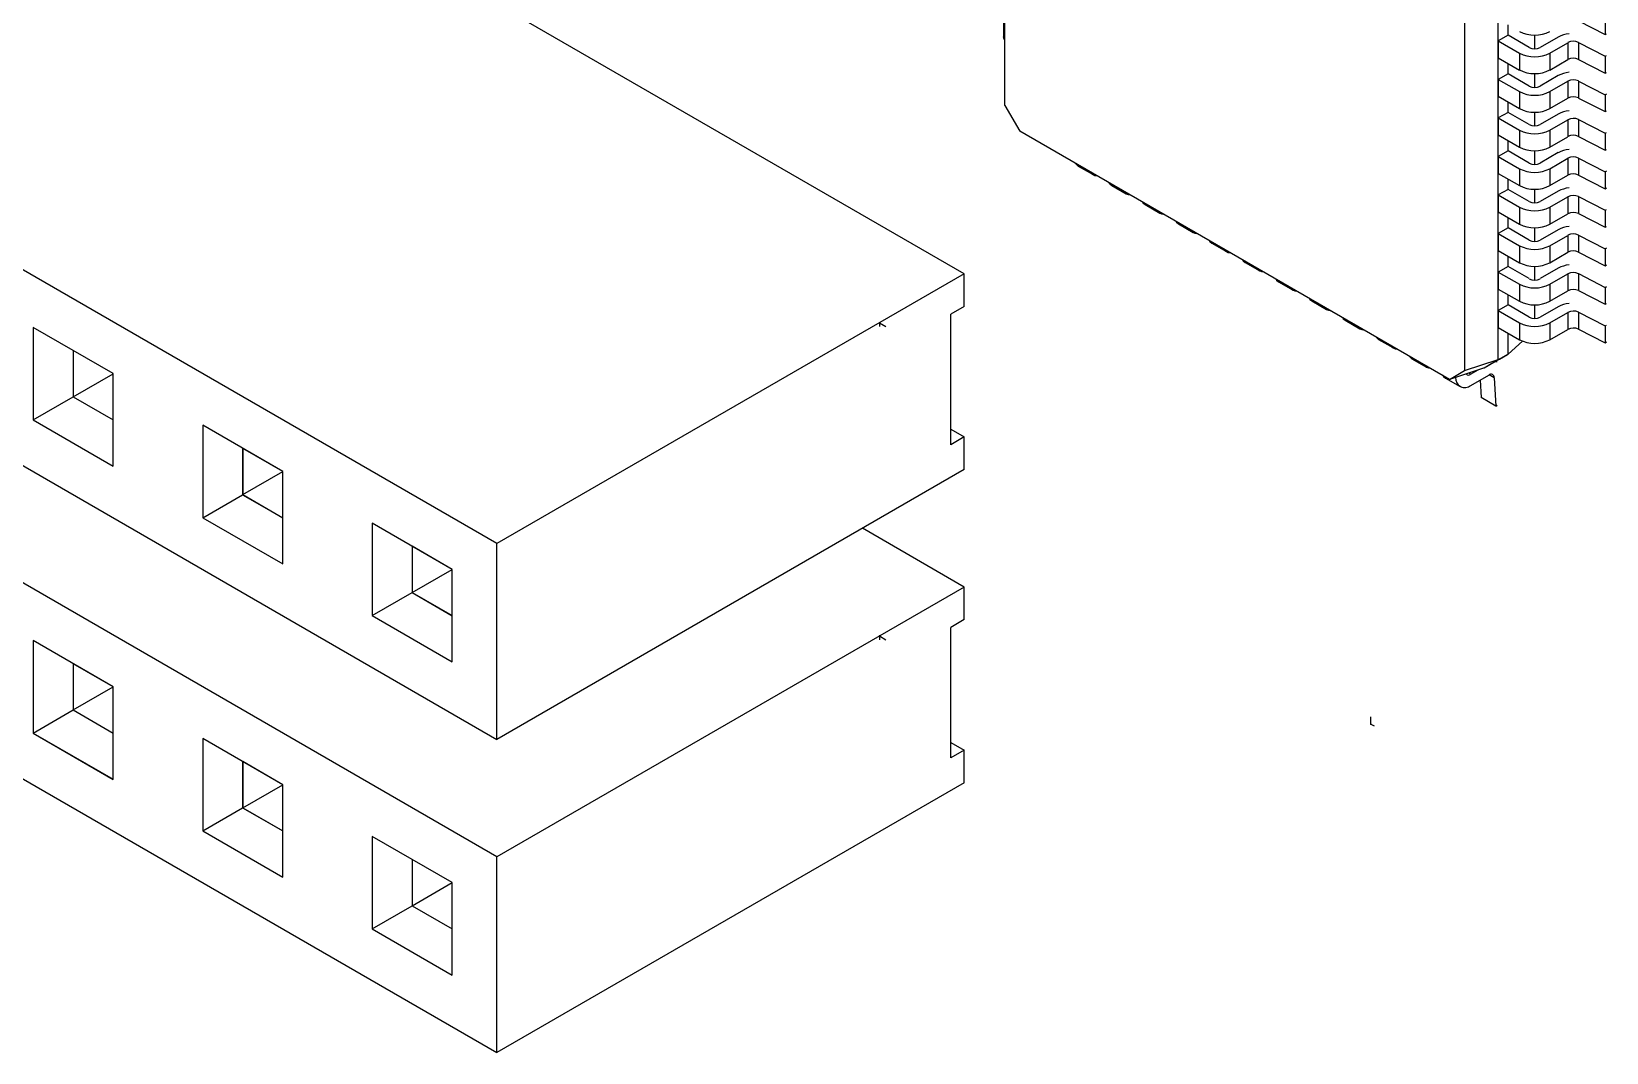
# Model space of a CAD drawing. Header units: millimetres. Extents: x 2 to 294, y 2 to 208.
# Drawn here: x 223.41 to 240.1, y 128.72 to 139.54 of the extents above; entities that cross this region are included whole.
import ezdxf

# ---------------------------------------------------------------- set-up
doc = ezdxf.new("R2010")
doc.units = ezdxf.units.MM
doc.header["$PDSIZE"] = -1

msp = doc.modelspace()

# ---------------------------------------------------------------- linework, layer by layer
at = {"color": 7, "linetype": 'Continuous', "lineweight": 25}
for p, q in [((233.725, 138.758), (233.725, 144.018)), ((238.955, 136.065), (238.955, 141.416)), ((238.596, 141.209), (238.596, 135.949)), ((233.296, 136.973), (226.112, 141.12)), ((240.088, 139.688), (240.088, 139.508)), ((233.714, 139.664), (233.714, 139.484)), ((239.058, 139.501), (239.058, 139.611)), ((239.805, 139.653), (240.088, 139.508)), ((240.088, 139.508), (240.101, 139.517)), ((239.058, 139.501), (238.955, 139.442)), ((238.955, 139.442), (239.18, 139.312)), ((238.955, 139.442), (238.955, 139.262)), ((239.282, 139.371), (239.058, 139.501)), ((239.338, 139.502), (239.338, 139.357)), ((239.59, 139.482), (239.399, 139.371)), ((239.501, 139.312), (239.692, 139.422)), ((239.692, 139.422), (239.692, 139.243)), ((239.805, 139.424), (240.088, 139.28)), ((239.805, 139.424), (239.805, 139.245)), ((238.955, 139.262), (239.18, 139.132)), ((239.058, 139.093), (239.058, 139.203)), ((239.18, 139.312), (239.18, 139.132)), ((239.501, 139.312), (239.501, 139.132)), ((239.501, 139.132), (239.692, 139.243)), ((239.805, 139.245), (240.088, 139.1)), ((240.088, 139.28), (240.101, 139.288)), ((240.088, 139.28), (240.088, 139.1)), ((239.058, 139.093), (238.955, 139.033)), ((238.955, 139.033), (239.18, 138.904)), ((238.955, 139.033), (238.955, 138.854)), ((239.282, 138.963), (239.058, 139.093)), ((239.338, 139.094), (239.338, 138.949)), ((239.59, 139.073), (239.399, 138.963)), ((239.501, 138.904), (239.692, 139.014)), ((239.692, 139.014), (239.692, 138.834)), ((239.805, 139.016), (240.088, 138.871)), ((239.805, 139.016), (239.805, 138.836)), ((240.088, 139.1), (240.101, 139.108)), ((238.955, 138.854), (239.18, 138.724)), ((239.18, 138.904), (239.18, 138.724)), ((239.501, 138.904), (239.501, 138.724)), ((240.088, 138.871), (240.101, 138.88)), ((240.088, 138.871), (240.088, 138.692)), ((233.725, 138.758), (233.884, 138.485)), ((239.058, 138.684), (238.955, 138.625)), ((239.058, 138.684), (239.058, 138.795)), ((239.282, 138.555), (239.058, 138.684)), ((239.338, 138.686), (239.338, 138.541)), ((239.501, 138.724), (239.692, 138.834)), ((239.805, 138.836), (240.088, 138.692)), ((240.088, 138.692), (240.101, 138.7)), ((238.955, 138.625), (239.18, 138.496)), ((238.955, 138.625), (238.955, 138.446)), ((239.59, 138.665), (239.399, 138.555)), ((239.501, 138.496), (239.692, 138.606)), ((239.692, 138.606), (239.692, 138.426)), ((239.805, 138.608), (240.088, 138.463)), ((239.805, 138.608), (239.805, 138.428)), ((238.439, 135.855), (233.884, 138.485)), ((238.955, 138.446), (239.18, 138.316)), ((239.058, 138.276), (239.058, 138.386)), ((239.18, 138.496), (239.18, 138.316)), ((239.501, 138.496), (239.501, 138.316)), ((239.501, 138.316), (239.692, 138.426)), ((239.805, 138.428), (240.088, 138.283)), ((240.088, 138.463), (240.101, 138.472)), ((240.088, 138.463), (240.088, 138.283)), ((228.346, 134.115), (221.162, 138.263)), ((239.058, 138.276), (238.955, 138.217)), ((238.955, 138.217), (239.18, 138.087)), ((238.955, 138.217), (238.955, 138.037)), ((239.282, 138.146), (239.058, 138.276)), ((239.338, 138.277), (239.338, 138.133)), ((239.59, 138.257), (239.399, 138.146)), ((239.501, 138.087), (239.692, 138.198)), ((239.692, 138.198), (239.692, 138.018)), ((239.805, 138.2), (240.088, 138.055)), ((239.805, 138.2), (239.805, 138.02)), ((240.088, 138.283), (240.101, 138.292)), ((234.505, 138.114), (234.661, 138.025)), ((238.955, 138.037), (239.18, 137.908)), ((239.18, 138.087), (239.18, 137.908)), ((239.501, 138.087), (239.501, 137.908)), ((239.501, 137.908), (239.692, 138.018)), ((239.805, 138.02), (240.088, 137.875)), ((240.088, 138.055), (240.101, 138.063)), ((240.088, 138.055), (240.088, 137.875)), ((234.859, 137.91), (235.014, 137.82)), ((239.058, 137.868), (238.955, 137.809)), ((239.058, 137.868), (239.058, 137.978)), ((239.282, 137.738), (239.058, 137.868)), ((239.338, 137.869), (239.338, 137.724)), ((239.59, 137.848), (239.399, 137.738)), ((240.088, 137.875), (240.101, 137.884)), ((235.212, 137.706), (235.368, 137.616)), ((238.955, 137.809), (239.18, 137.679)), ((238.955, 137.809), (238.955, 137.629)), ((239.18, 137.679), (239.18, 137.499)), ((239.501, 137.679), (239.692, 137.789)), ((239.501, 137.679), (239.501, 137.499)), ((239.692, 137.789), (239.692, 137.61)), ((239.805, 137.791), (240.088, 137.646)), ((239.805, 137.791), (239.805, 137.612)), ((238.955, 137.629), (239.18, 137.499)), ((239.058, 137.46), (239.058, 137.57)), ((239.501, 137.499), (239.692, 137.61)), ((239.805, 137.612), (240.088, 137.467)), ((240.088, 137.646), (240.101, 137.655)), ((240.088, 137.646), (240.088, 137.467)), ((235.566, 137.502), (235.721, 137.412)), ((239.058, 137.46), (238.955, 137.4)), ((238.955, 137.4), (239.18, 137.271)), ((238.955, 137.4), (238.955, 137.221)), ((239.282, 137.33), (239.058, 137.46)), ((239.338, 137.461), (239.338, 137.316)), ((239.59, 137.44), (239.399, 137.33)), ((239.501, 137.271), (239.692, 137.381)), ((239.692, 137.381), (239.692, 137.201)), ((239.805, 137.383), (240.088, 137.238)), ((239.805, 137.383), (239.805, 137.203)), ((240.088, 137.467), (240.101, 137.475)), ((235.919, 137.298), (236.075, 137.208)), ((238.955, 137.221), (239.18, 137.091)), ((239.18, 137.271), (239.18, 137.091)), ((239.501, 137.271), (239.501, 137.091)), ((239.501, 137.091), (239.692, 137.201)), ((239.805, 137.203), (240.088, 137.059)), ((240.088, 137.238), (240.101, 137.247)), ((240.088, 137.238), (240.088, 137.059)), ((236.273, 137.094), (236.428, 137.004)), ((239.058, 137.051), (238.955, 136.992)), ((239.058, 137.051), (239.058, 137.162)), ((239.282, 136.922), (239.058, 137.051)), ((239.338, 137.053), (239.338, 136.908)), ((239.59, 137.032), (239.399, 136.922)), ((240.088, 137.059), (240.101, 137.067)), ((233.296, 136.973), (228.346, 134.115)), ((233.296, 136.627), (233.296, 136.973)), ((236.626, 136.89), (236.782, 136.8)), ((238.955, 136.992), (239.18, 136.862)), ((238.955, 136.992), (238.955, 136.812)), ((239.18, 136.862), (239.18, 136.683)), ((239.501, 136.862), (239.692, 136.973)), ((239.501, 136.862), (239.501, 136.683)), ((239.692, 136.973), (239.692, 136.793)), ((239.805, 136.975), (240.088, 136.83)), ((239.805, 136.975), (239.805, 136.795)), ((240.088, 136.83), (240.101, 136.839)), ((236.98, 136.686), (237.135, 136.596)), ((238.955, 136.812), (239.18, 136.683)), ((239.058, 136.643), (239.058, 136.753)), ((239.501, 136.683), (239.692, 136.793)), ((239.805, 136.795), (240.088, 136.65)), ((240.088, 136.83), (240.088, 136.65)), ((233.296, 136.627), (233.154, 136.546)), ((233.154, 135.163), (233.154, 136.546)), ((239.058, 136.643), (238.955, 136.584)), ((238.955, 136.584), (239.18, 136.454)), ((238.955, 136.584), (238.955, 136.404)), ((239.282, 136.513), (239.058, 136.643)), ((239.338, 136.644), (239.338, 136.499)), ((239.59, 136.624), (239.399, 136.513)), ((239.501, 136.454), (239.692, 136.564)), ((239.692, 136.564), (239.692, 136.385)), ((239.805, 136.566), (240.088, 136.422)), ((239.805, 136.566), (239.805, 136.387)), ((240.088, 136.65), (240.101, 136.659)), ((224.28, 135.916), (223.432, 136.405)), ((223.432, 136.405), (223.432, 135.426)), ((223.432, 136.405), (223.432, 135.426)), ((237.333, 136.481), (237.489, 136.392)), ((238.955, 136.404), (239.18, 136.275)), ((239.058, 136.122), (239.058, 136.345)), ((239.18, 136.454), (239.18, 136.275)), ((239.501, 136.454), (239.501, 136.275)), ((239.501, 136.275), (239.692, 136.385)), ((239.805, 136.387), (240.088, 136.242)), ((240.088, 136.422), (240.101, 136.43)), ((240.088, 136.422), (240.088, 136.242)), ((221.162, 136.189), (228.346, 132.041)), ((237.687, 136.277), (237.843, 136.188)), ((239.058, 136.122), (239.211, 136.26)), ((240.088, 136.242), (240.101, 136.251)), ((223.855, 136.161), (223.855, 135.67)), ((223.856, 136.16), (223.856, 135.671)), ((224.28, 135.916), (223.856, 136.16)), ((238.04, 136.073), (238.196, 135.983)), ((238.596, 135.949), (238.955, 136.065)), ((238.969, 136.069), (238.804, 135.974)), ((238.888, 136.022), (238.804, 135.974)), ((239.053, 136.118), (238.888, 136.022)), ((238.955, 136.065), (238.969, 136.069)), ((238.969, 136.069), (239.053, 136.118)), ((239.053, 136.118), (239.058, 136.122)), ((223.856, 135.671), (224.28, 135.915)), ((224.28, 134.936), (224.28, 135.916)), ((238.394, 135.869), (238.55, 135.779)), ((238.798, 135.972), (238.439, 135.855)), ((238.439, 135.855), (238.596, 135.949)), ((238.663, 135.909), (238.642, 135.921)), ((238.739, 135.953), (238.663, 135.909)), ((238.663, 135.791), (238.854, 135.901)), ((238.763, 135.848), (238.773, 135.662)), ((238.804, 135.974), (238.798, 135.972)), ((238.912, 135.871), (238.858, 135.903)), ((238.912, 135.871), (238.929, 135.572)), ((223.432, 135.426), (223.855, 135.67)), ((223.855, 135.67), (224.28, 135.425)), ((223.856, 135.671), (224.28, 135.426)), ((238.929, 135.572), (238.773, 135.662)), ((238.929, 135.572), (238.943, 135.581)), ((223.432, 135.426), (224.28, 134.936)), ((223.432, 135.426), (224.28, 134.937)), ((223.432, 135.426), (223.432, 135.426)), ((226.076, 134.879), (225.228, 135.369)), ((225.228, 135.369), (225.228, 134.389)), ((225.228, 135.368), (225.228, 134.389)), ((233.154, 135.326), (233.296, 135.245)), ((233.296, 135.245), (233.154, 135.163)), ((233.296, 134.899), (233.296, 135.245)), ((225.651, 135.124), (225.651, 134.633)), ((225.652, 135.124), (225.652, 134.634)), ((226.076, 134.879), (225.652, 135.124)), ((228.346, 130.797), (221.162, 134.944)), ((225.652, 134.634), (226.076, 134.879)), ((226.076, 133.899), (226.076, 134.879)), ((233.296, 134.899), (228.346, 132.041)), ((225.228, 134.389), (225.651, 134.633)), ((225.651, 134.633), (226.076, 134.388)), ((225.652, 134.634), (226.076, 134.389)), ((225.228, 134.389), (226.076, 133.899)), ((225.228, 134.389), (226.076, 133.9)), ((225.228, 134.389), (225.228, 134.389)), ((227.024, 134.332), (227.024, 133.352)), ((227.872, 133.842), (227.024, 134.332)), ((227.024, 134.331), (227.024, 133.352)), ((233.296, 133.655), (232.218, 134.277)), ((227.447, 134.087), (227.447, 133.596)), ((227.448, 134.087), (227.448, 133.597)), ((227.872, 133.842), (227.448, 134.087)), ((228.346, 132.041), (228.346, 134.115)), ((227.448, 133.597), (227.872, 133.842)), ((227.872, 132.862), (227.872, 133.842)), ((227.024, 133.352), (227.447, 133.596)), ((227.447, 133.596), (227.872, 133.351)), ((227.448, 133.597), (227.872, 133.352)), ((233.296, 133.655), (228.346, 130.797)), ((233.296, 133.309), (233.296, 133.655)), ((227.024, 133.352), (227.872, 132.862)), ((227.024, 133.352), (227.872, 132.863)), ((227.024, 133.352), (227.024, 133.352)), ((233.296, 133.309), (233.154, 133.227)), ((233.154, 131.845), (233.154, 133.227)), ((224.28, 132.597), (223.432, 133.087)), ((223.432, 133.087), (223.432, 132.107)), ((223.432, 133.087), (223.432, 132.108)), ((221.162, 132.87), (228.346, 128.723)), ((223.855, 132.842), (223.855, 132.352)), ((223.856, 132.842), (223.856, 132.352)), ((224.28, 132.597), (223.856, 132.842)), ((223.856, 132.352), (224.28, 132.597)), ((224.28, 131.617), (224.28, 132.597)), ((223.432, 132.108), (223.855, 132.352)), ((223.855, 132.352), (224.28, 132.106)), ((223.856, 132.352), (224.28, 132.107)), ((223.432, 132.108), (224.28, 131.618)), ((223.432, 132.107), (223.432, 132.108)), ((223.432, 132.107), (224.28, 131.617)), ((226.076, 131.56), (225.228, 132.05)), ((225.228, 132.05), (225.228, 131.07)), ((225.228, 132.05), (225.228, 131.071)), ((233.154, 132.008), (233.296, 131.926)), ((233.296, 131.926), (233.154, 131.845)), ((233.296, 131.58), (233.296, 131.926)), ((225.651, 131.806), (225.651, 131.315)), ((225.652, 131.805), (225.652, 131.315)), ((226.076, 131.56), (225.652, 131.805)), ((225.652, 131.315), (226.076, 131.56)), ((226.076, 130.58), (226.076, 131.56)), ((233.296, 131.58), (228.346, 128.723)), ((225.228, 131.071), (225.651, 131.315)), ((225.651, 131.315), (226.076, 131.07)), ((225.652, 131.315), (226.076, 131.07)), ((225.228, 131.071), (226.076, 130.581)), ((225.228, 131.07), (225.228, 131.071)), ((225.228, 131.07), (226.076, 130.58)), ((227.024, 131.013), (227.024, 130.033)), ((227.872, 130.523), (227.024, 131.013)), ((227.024, 131.013), (227.024, 130.034)), ((227.447, 130.769), (227.447, 130.278)), ((227.448, 130.768), (227.448, 130.278)), ((227.872, 130.523), (227.448, 130.768)), ((228.346, 128.723), (228.346, 130.797)), ((227.448, 130.278), (227.872, 130.523)), ((227.872, 129.544), (227.872, 130.523)), ((227.024, 130.034), (227.447, 130.278)), ((227.447, 130.278), (227.872, 130.033)), ((227.448, 130.278), (227.872, 130.034)), ((227.024, 130.034), (227.872, 129.544)), ((227.024, 130.033), (227.024, 130.034)), ((227.024, 130.033), (227.872, 129.544))]:
    msp.add_line(p, q, dxfattribs=at)
at = {"color": 7, "linetype": 'Continuous'}
for p, q in [((232.398, 136.454), (232.398, 136.415)), ((232.398, 136.454), (232.466, 136.415)), ((232.398, 136.454), (232.398, 136.415)), ((232.398, 136.454), (232.466, 136.415)), ((232.398, 133.136), (232.398, 133.096)), ((232.398, 133.136), (232.466, 133.096)), ((232.398, 133.136), (232.398, 133.096)), ((232.398, 133.136), (232.466, 133.096)), ((237.606, 132.202), (237.606, 132.281)), ((237.606, 132.202), (237.606, 132.281)), ((237.606, 132.202), (237.606, 132.281)), ((237.606, 132.202), (237.64, 132.183)), ((237.606, 132.202), (237.64, 132.183)), ((237.606, 132.202), (237.64, 132.183))]:
    msp.add_line(p, q, dxfattribs=at)
at = {"color": 7, "linetype": 'Continuous', "lineweight": 25, "flags": 128}
for points in [[(233.725, 139.445), (233.718, 139.458), (233.714, 139.484)], [(234.476, 138.143), (234.485, 138.131), (234.505, 138.114), (234.505, 138.114)], [(234.83, 137.939), (234.839, 137.927), (234.859, 137.91), (234.859, 137.91)], [(235.183, 137.735), (235.192, 137.723), (235.212, 137.706), (235.212, 137.706)], [(235.537, 137.531), (235.546, 137.519), (235.566, 137.502), (235.566, 137.502)], [(235.89, 137.327), (235.899, 137.314), (235.919, 137.298), (235.919, 137.298)], [(236.244, 137.123), (236.253, 137.11), (236.273, 137.094), (236.273, 137.094)], [(236.597, 136.919), (236.606, 136.906), (236.626, 136.89), (236.626, 136.89)], [(236.951, 136.715), (236.96, 136.702), (236.98, 136.686), (236.98, 136.686)], [(237.304, 136.51), (237.313, 136.498), (237.333, 136.481), (237.333, 136.481)], [(237.658, 136.306), (237.667, 136.294), (237.687, 136.277), (237.687, 136.277)], [(238.011, 136.102), (238.02, 136.09), (238.04, 136.073), (238.04, 136.073)], [(238.943, 136.04), (238.941, 136.04), (238.92, 136.041)], [(238.365, 135.898), (238.374, 135.886), (238.394, 135.869), (238.394, 135.869)]]:
    msp.add_lwpolyline(points, dxfattribs=at)
at = {"color": 7, "linetype": 'Continuous', "lineweight": 25}
for centre, radius, start, end in [((239.34, 139.851), 0.349, 242.6097, 297.3903), ((239.738, 139.207), 0.312, 96.1586, 118.4038), ((239.34, 139.484), 0.127, 242.6097, 297.3903), ((239.751, 139.309), 0.128, 64.7774, 117.2436), ((239.34, 139.622), 0.349, 242.6097, 297.3903), ((239.751, 139.129), 0.128, 64.7774, 117.2436), ((239.34, 139.443), 0.349, 242.6097, 297.3903), ((239.738, 138.799), 0.312, 96.1586, 118.4038), ((239.751, 138.901), 0.128, 64.7774, 117.2436), ((239.34, 139.214), 0.349, 242.6097, 297.3903), ((239.34, 139.075), 0.127, 242.6097, 297.3903), ((239.751, 138.721), 0.128, 64.7774, 117.2436), ((239.34, 139.034), 0.349, 242.6097, 297.3903), ((239.738, 138.391), 0.312, 96.1586, 118.4038), ((239.34, 138.667), 0.127, 242.6097, 297.3903), ((239.751, 138.492), 0.128, 64.7774, 117.2436), ((239.34, 138.806), 0.349, 242.6097, 297.3903), ((239.751, 138.313), 0.128, 64.7774, 117.2436), ((239.34, 138.626), 0.349, 242.6097, 297.3903), ((239.738, 137.982), 0.312, 96.1586, 118.4038), ((239.751, 138.084), 0.128, 64.7774, 117.2436), ((234.701, 138.094), 0.0802, 210.3945, 269.6108), ((239.34, 138.397), 0.349, 242.6097, 297.3903), ((239.34, 138.259), 0.127, 242.6097, 297.3903), ((239.751, 137.904), 0.128, 64.7774, 117.2436), ((235.054, 137.89), 0.0802, 210.3945, 269.6108), ((239.34, 138.218), 0.349, 242.6097, 297.3903), ((239.738, 137.574), 0.312, 96.1586, 118.4038), ((239.34, 137.989), 0.349, 242.6097, 297.3903), ((239.34, 137.851), 0.127, 242.6097, 297.3903), ((239.751, 137.676), 0.128, 64.7774, 117.2436), ((235.408, 137.686), 0.0802, 210.3945, 269.6108), ((239.751, 137.496), 0.128, 64.7774, 117.2436), ((235.761, 137.482), 0.0802, 210.3945, 269.6108), ((239.34, 137.81), 0.349, 242.6097, 297.3903), ((239.738, 137.166), 0.312, 96.1586, 118.4038), ((239.751, 137.268), 0.128, 64.7774, 117.2436), ((236.115, 137.278), 0.0802, 210.3945, 269.6108), ((239.34, 137.581), 0.349, 242.6097, 297.3903), ((239.34, 137.442), 0.127, 242.6097, 297.3903), ((239.751, 137.088), 0.128, 64.7774, 117.2436), ((236.468, 137.074), 0.0802, 210.3945, 269.6108), ((239.34, 137.401), 0.349, 242.6097, 297.3903), ((239.738, 136.758), 0.312, 96.1586, 118.4038), ((239.34, 137.173), 0.349, 242.6097, 297.3903), ((239.34, 137.034), 0.127, 242.6097, 297.3903), ((239.751, 136.859), 0.128, 64.7774, 117.2436), ((236.822, 136.869), 0.0802, 210.3945, 269.6108), ((239.34, 136.993), 0.349, 242.6097, 297.3903), ((239.751, 136.68), 0.128, 64.7774, 117.2436), ((237.176, 136.665), 0.0802, 210.3945, 269.6108), ((239.34, 136.626), 0.127, 242.6097, 297.3903), ((239.738, 136.349), 0.312, 96.1586, 118.4038), ((239.751, 136.451), 0.128, 64.7774, 117.2436), ((237.529, 136.461), 0.0802, 210.3945, 269.6108), ((239.34, 136.764), 0.349, 242.6097, 297.3903), ((239.751, 136.271), 0.128, 64.7774, 117.2436), ((237.883, 136.257), 0.0802, 210.3945, 269.6108), ((239.34, 136.585), 0.349, 242.6097, 297.3903), ((238.236, 136.053), 0.0802, 210.3945, 269.6108), ((238.601, 135.866), 0.0983, 174.3532, 309.6395), ((238.64, 135.937), 0.0364, 223.4875, 309.2571), ((238.877, 135.874), 0.0354, 356.0949, 129.9525)]:
    msp.add_arc(centre, radius, start, end, dxfattribs=at)
at = {"color": 7, "linetype": 'Continuous'}
for p in [(232.398, 136.454), (232.398, 136.454), (232.398, 133.136), (232.398, 133.136), (237.606, 132.202), (237.606, 132.202), (237.606, 132.202)]:
    msp.add_point(p, dxfattribs=at)

doc.saveas('drawing.dxf')
